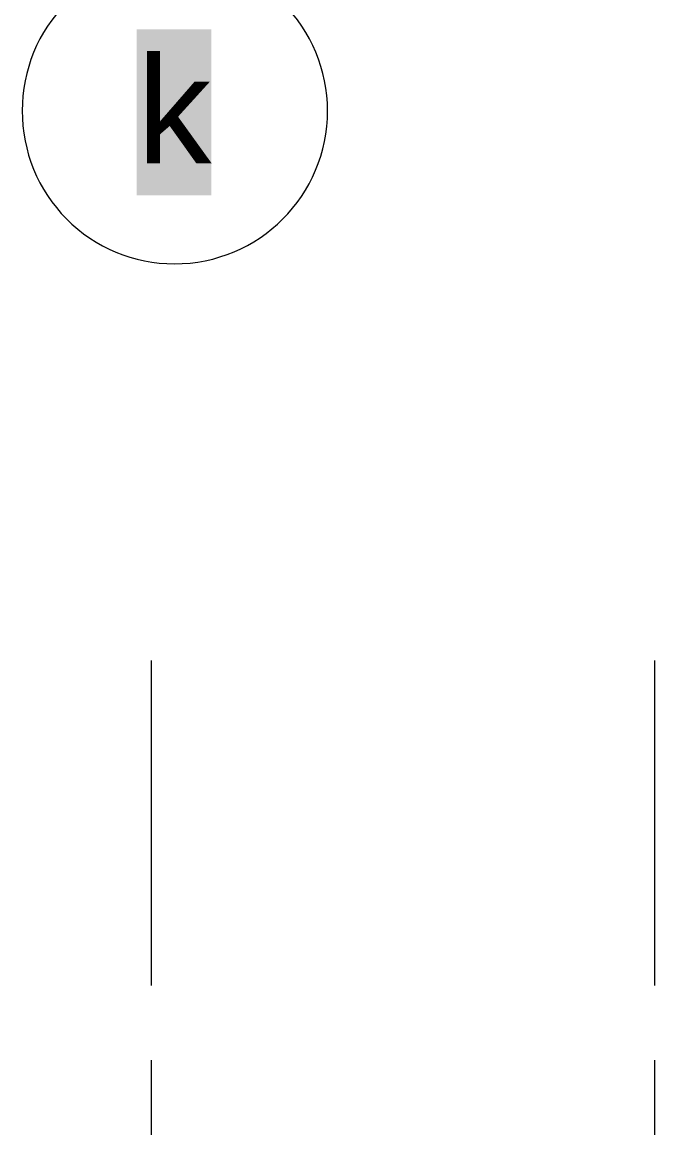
# Model space of a CAD drawing. Header units: inches. Extents: x 0.9 to 36.3, y 0.7 to 23.3.
# Drawn here: x 14.928 to 15.988, y 13.038 to 14.903 of the extents above; entities that cross this region are included whole.
import ezdxf

# ---------------------------------------------------------------- set-up
doc = ezdxf.new("R2010")
doc.units = ezdxf.units.IN
doc.layers.add('PDF_Geometry', color=7, linetype='Continuous', lineweight=9, true_color=0x777777)
doc.layers.add('PDF_Solid Fills', color=7, linetype='Continuous', true_color=0xffffff)
doc.layers.add('PDF_Text', color=7, linetype='Continuous')
doc.styles.add('PDF Arial', font='arial.ttf')

msp = doc.modelspace()

# ---------------------------------------------------------------- linework, layer by layer
at = {"layer": 'PDF_Geometry', "linetype": 'ByBlock'}
msp.add_lwpolyline([(15.1827, 15.0094, 0.416667), (14.9277, 14.7544, 0.415306), (15.1827, 14.4977, 0.413961), (15.4394, 14.7544, 0.415306)], format="xyb", close=True, dxfattribs=at)
for points in [[(15.1444, 13.2878), (15.1444, 13.8328)], [(15.9877, 13.2878), (15.9877, 13.8328)], [(15.1444, 13.0378), (15.1444, 13.1628)], [(15.9877, 13.0378), (15.9877, 13.1628)]]:
    msp.add_lwpolyline(points, dxfattribs=at)
at = {"layer": 'PDF_Solid Fills', "linetype": 'ByBlock', "transparency": 33554559}
msp.add_solid([(15.1194, 14.6127), (15.2444, 14.6127), (15.1194, 14.8911), (15.2444, 14.8911)], dxfattribs=at)

# ---------------------------------------------------------------- texts
at = {"layer": 'PDF_Text', "color": 8, "linetype": 'ByBlock', "true_color": 0x777777, "insert": (15.12, 14.7555), "char_height": 0.1787, "attachment_point": 4, "style": 'PDF Arial'}
msp.add_mtext('k', dxfattribs=at)

doc.saveas('drawing.dxf')
